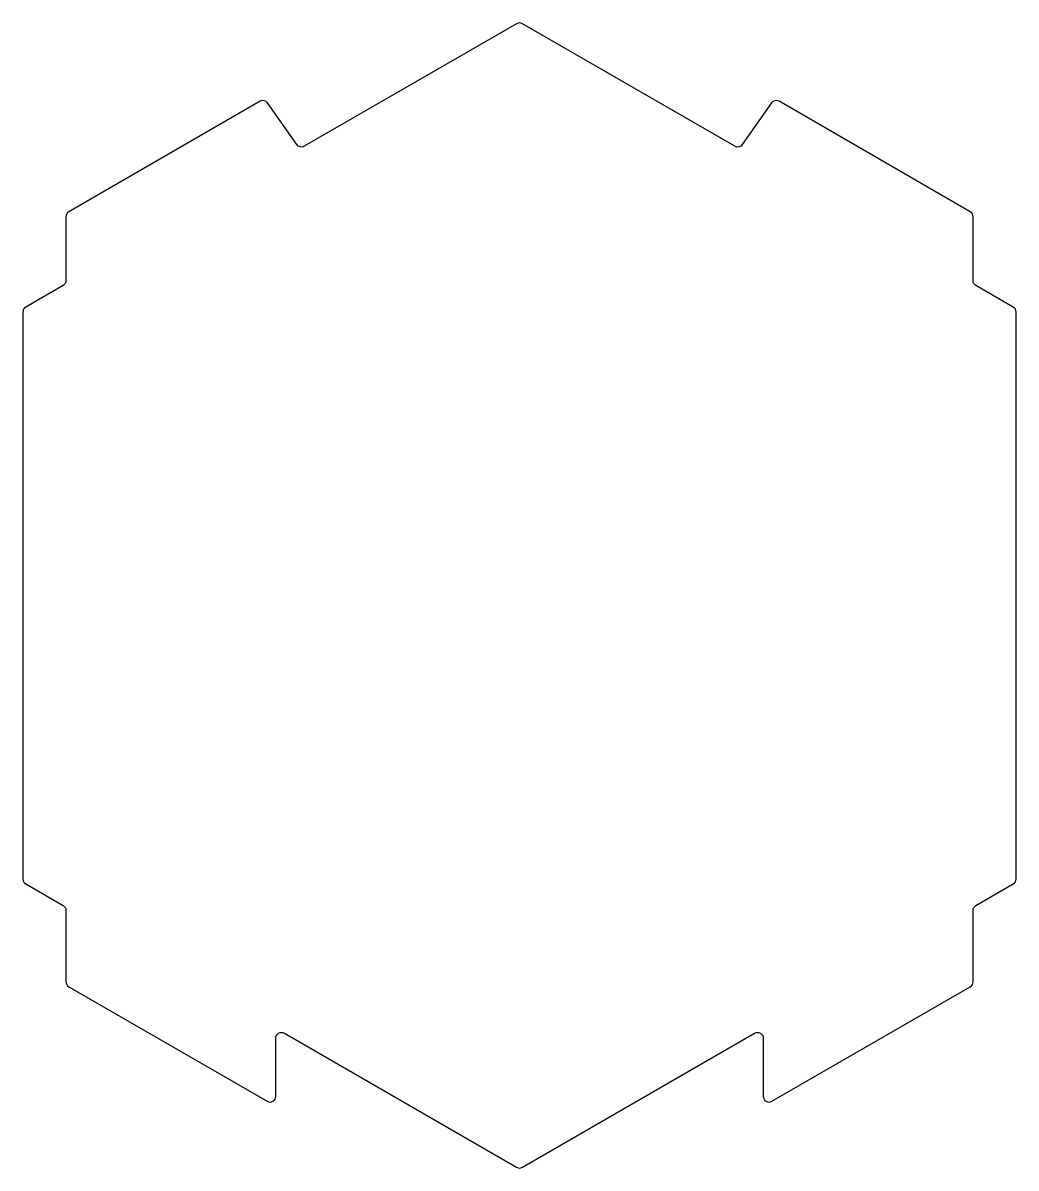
# Model space of a CAD drawing. Header units: inches. Extents: x 0 to 1.73, y 0 to 2.
import ezdxf

# ---------------------------------------------------------------- set-up
doc = ezdxf.new("R2010")
doc.units = ezdxf.units.IN
doc.header["$MEASUREMENT"] = 0
doc.layers.get('0').update_dxf_attribs({"true_color": 0xffffff})

msp = doc.modelspace()

# ---------------------------------------------------------------- linework, layer by layer
msp.add_lwpolyline([(0.861, 1.9971), (0.4907, 1.7833, -0.388879), (0.4775, 1.7862), (0.4267, 1.8588, 0.388879), (0.4135, 1.8617), (0.08, 1.6692, 0.267949), (0.075, 1.6605), (0.075, 1.5491, -0.267949), (0.07, 1.5404), (0.005, 1.5029, 0.267949), (0, 1.4942), (0, 0.5058, 0.267949), (0.005, 0.4971), (0.07, 0.4596, -0.267949), (0.075, 0.4509), (0.075, 0.3265, 0.267949), (0.08, 0.3178), (0.426, 0.118, 0.57735), (0.441, 0.1267), (0.441, 0.2281, -0.57735), (0.456, 0.2367), (0.861, 0.0029, 0.267949), (0.871, 0.0029), (1.2761, 0.2367, -0.57735), (1.2911, 0.2281), (1.2911, 0.1267, 0.57735), (1.3061, 0.118), (1.6521, 0.3178, 0.267949), (1.6571, 0.3265), (1.6571, 0.4509, -0.267949), (1.6621, 0.4596), (1.7271, 0.4971, 0.267949), (1.7321, 0.5058), (1.7321, 1.4942, 0.267949), (1.7271, 1.5029), (1.6621, 1.5404, -0.267949), (1.6571, 1.5491), (1.6571, 1.6605, 0.267949), (1.6521, 1.6692), (1.3186, 1.8617, 0.388879), (1.3054, 1.8588), (1.2546, 1.7862, -0.388879), (1.2414, 1.7833), (0.871, 1.9971, 0.267949)], format="xyb", close=True)

doc.saveas('drawing.dxf')
